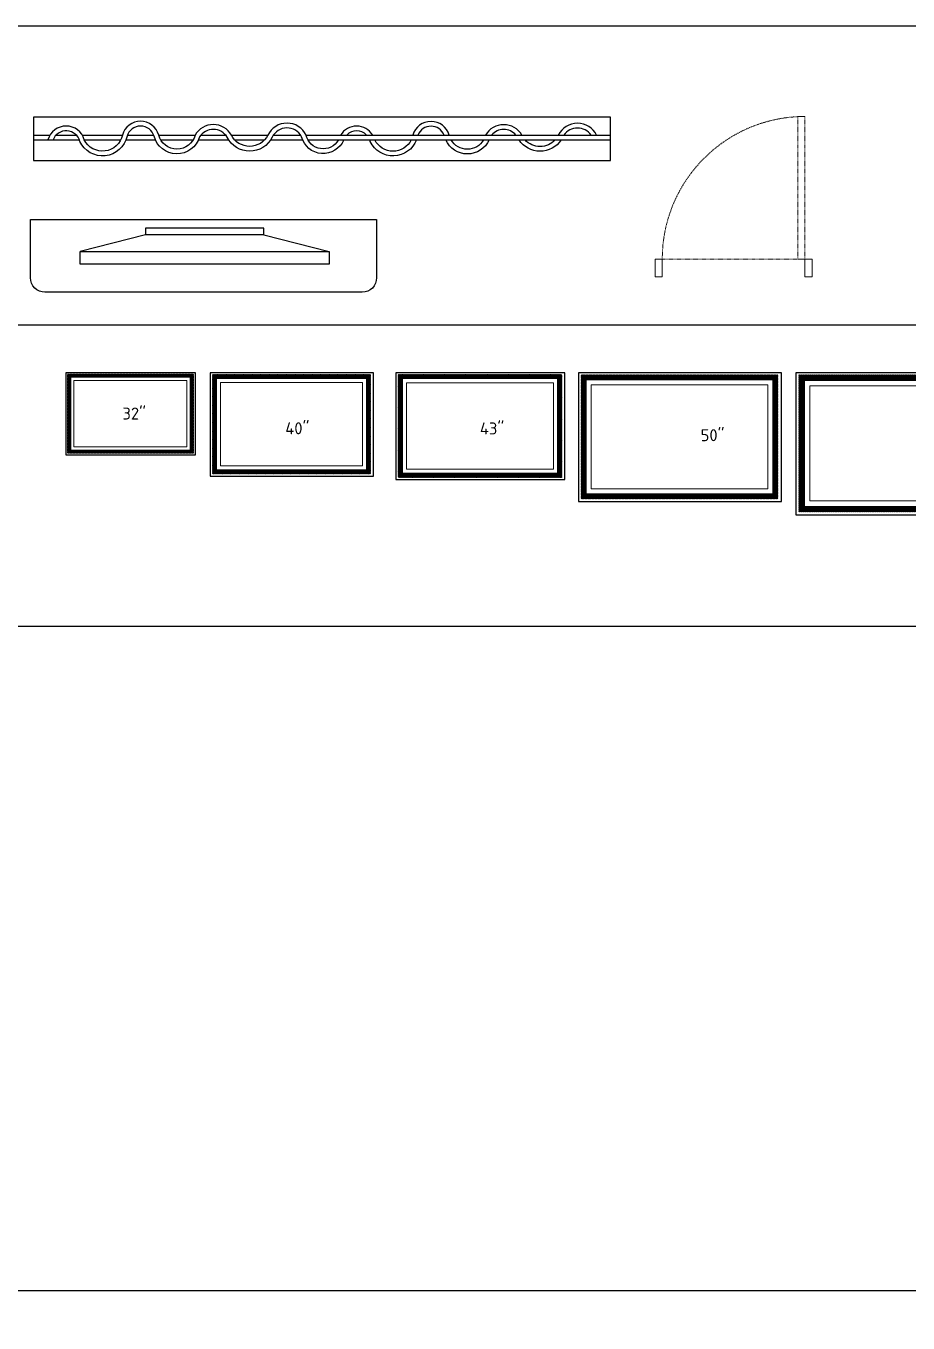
# Model space of a CAD drawing. Header units: inches. Extents: x -10949 to -5554, y -8625 to -6596.
# Drawn here: x -6758.2 to -6574.6, y -7823.1 to -7553.3 of the extents above; entities that cross this region are included whole.
import ezdxf

# ---------------------------------------------------------------- set-up
doc = ezdxf.new("R2010")
doc.units = ezdxf.units.IN
for name, pattern in [('AUDIT_D_060311083008-3', [0]), ('DASHED2', [0.375, 0.25, -0.125]), ('HIDDEN', [0.375, 0.25, -0.125])]:
    doc.linetypes.add(name, pattern=pattern)
for name, color, linetype in [('A-DOOR', 251, 'AUDIT_D_060311083008-3'), ('A-Door-Frame', 1, 'Continuous'), ('A-Door-Swing', 8, 'HIDDEN')]:
    doc.layers.add(name, color=color, linetype=linetype)
doc.layers.add('WALL', color=23, linetype='Continuous', lineweight=15)
doc.styles.get("Standard").update_dxf_attribs({"font": 'isocpeur.ttf'})

# ---------------------------------------------------------------- blocks, each defined once
blk = doc.blocks.new('erh')
at = {"ltscale": 7}
for p, q in [((3599.36, 764.17), (3585.77, 760.72)), ((3623.97, 764.17), (3637.56, 760.72))]:
    blk.add_line(p, q, dxfattribs=at)
for p, q in [((3623.97, 765.54), (3599.36, 765.54)), ((3599.36, 765.54), (3599.36, 764.17)), ((3623.97, 764.17), (3599.36, 764.17)), ((3623.97, 764.17), (3623.97, 765.54))]:
    blk.add_line(p, q)
blk.add_lwpolyline([(3585.77, 760.72), (3637.56, 760.72), (3637.56, 758.04), (3585.77, 758.04)], close=True, dxfattribs=at)
blk = doc.blocks.new('gjj')
at = {"layer": 'WALL', "ltscale": 0.1}
h = blk.add_hatch(dxfattribs=at)
h.set_pattern_fill('ANSI31', scale=0.736604)
h.set_pattern_definition([(45, (-20692.96799, 13986.68918), (-0.06510723097, 0.06510723097), [])])
h.paths.add_polyline_path([(7504.88, 2140.44), (7461.28, 2140.44), (7461.28, 2112.98), (7504.88, 2112.98)])
h.paths.add_polyline_path([(7503.78, 2139.34), (7503.78, 2114.09), (7462.39, 2114.09), (7462.39, 2139.34)], flags=16)
at = {"color": 7}
blk.add_lwpolyline([(7505.68, 2140.89), (7460.68, 2140.89), (7460.68, 2112.39), (7505.68, 2112.39)], close=True, dxfattribs=at)
at = {"layer": 'WALL', "color": 7, "ltscale": 0.1}
for points in [[(7462.39, 2139.34), (7503.78, 2139.34), (7503.78, 2114.09), (7462.39, 2114.09)], [(7463.49, 2138.23), (7502.67, 2138.23), (7502.67, 2115.19), (7463.49, 2115.19)]]:
    blk.add_lwpolyline(points, close=True, dxfattribs=at)
blk = doc.blocks.new('rrwtr')
at = {"xscale": 0.5603806063608664, "yscale": 0.5603806063608664, "zscale": 0.5603806063608664}
blk.add_blockref('gjj', (2821.22, 274.93), dxfattribs=at)
blk = doc.blocks.new('*U25')
at = {"layer": 'A-Door-Frame', "lineweight": 5}
for p, q in [((0, -100), (0, 0)), ((890, -100), (890, 0))]:
    blk.add_line(p, q, dxfattribs=at)
for points in [[(0, -100), (40, -100), (40, 0), (0, 0)], [(890, -100), (850, -100), (850, 0), (890, 0)]]:
    blk.add_lwpolyline(points, dxfattribs=at)
at = {"layer": 'A-Door-Swing', "linetype": 'DASHED2', "lineweight": 5}
blk.add_line((47.2, 0), (857.2, 0), dxfattribs=at)
blk.add_lwpolyline([(40, 0), (40, 810), (80, 810), (80, 0)], close=True, dxfattribs=at)
blk.add_arc((40, 0), 810, 360, 90, dxfattribs=at)

msp = doc.modelspace()

# ---------------------------------------------------------------- linework, layer by layer
for p, q in [((-6756.57, -7572.25), (-6756.57, -7581.25)), ((-6636.57, -7572.25), (-6756.57, -7572.25)), ((-6636.57, -7581.25), (-6636.57, -7572.25)), ((-6756.57, -7581.25), (-6636.57, -7581.25)), ((-7116.64, -7816.34), (-6131.78, -7816.34))]:
    msp.add_line(p, q)
at = {"color": 18, "true_color": 0x000000}
for p, q in [((-6756.57, -7575.97), (-6753.15, -7575.97)), ((-6756.57, -7576.97), (-6747.06, -7576.97)), ((-6751.89, -7575.97), (-6747.7, -7575.97)), ((-6746.44, -7575.97), (-6738.11, -7575.97)), ((-6746.01, -7576.97), (-6738.45, -7576.97)), ((-6737.36, -7576.97), (-6731.25, -7576.97)), ((-6737.05, -7575.97), (-6731.6, -7575.97)), ((-6730.54, -7575.97), (-6722.97, -7575.97)), ((-6730.12, -7576.97), (-6723.39, -7576.97)), ((-6722.27, -7576.97), (-6715.99, -7576.97)), ((-6721.75, -7575.97), (-6716.63, -7575.97)), ((-6715.41, -7575.97), (-6707.84, -7575.97)), ((-6714.72, -7576.97), (-6708.52, -7576.97)), ((-6707.26, -7576.97), (-6700.59, -7576.97)), ((-6706.68, -7575.97), (-6701.02, -7575.97)), ((-6699.86, -7575.97), (-6636.57, -7575.97)), ((-6699.49, -7576.97), (-6636.57, -7576.97))]:
    msp.add_line(p, q, dxfattribs=at)
for points in [[(-7116.64, -7553.27), (-5553.9, -7553.27), (-5553.9, -8591.05), (-7116.64, -8591.05)], [(-6153.81, -7678.23), (-6761.27, -7678.23), (-6761.27, -7615.48), (-6153.81, -7615.48)]]:
    msp.add_lwpolyline(points, close=True)
for points in [[(-6693.14, -7576.97, -0.693123), (-6699.86, -7575.97, 0.622183), (-6707.84, -7575.97, -0.62429), (-6715.41, -7575.97, 0.575597), (-6722.97, -7575.97, -0.770982), (-6730.54, -7575.97, 0.755658), (-6738.11, -7575.97, -0.713448), (-6746.02, -7576.95, 0.755658), (-6753.58, -7576.95)], [(-6692.04, -7576.97, -0.725542), (-6700.81, -7576.31, 0.611164), (-6706.94, -7576.41, -0.621512), (-6716.29, -7576.44, 0.560841), (-6722.05, -7576.37, -0.75787), (-6731.51, -7576.23, 0.750536), (-6737.14, -7576.21, -0.717944), (-6746.96, -7577.29, 0.730759), (-6752.53, -7576.97, 0.730759)], [(-6686.02, -7575.97, 0.556253), (-6692.7, -7575.97)], [(-6687.29, -7575.97, 0.414065), (-6691.43, -7575.97)], [(-6670.11, -7575.99, 0.755658), (-6677.67, -7575.99)], [(-6671.17, -7575.97, 0.675568), (-6676.61, -7575.97, 0.675568)], [(-6654.97, -7575.99, 0.575597), (-6662.54, -7575.99)], [(-6656.21, -7575.97, 0.454757), (-6661.3, -7575.97, 0.454757)], [(-6639.43, -7575.99, 0.622183), (-6647.4, -7575.99)], [(-6640.6, -7575.97, 0.518604), (-6646.23, -7575.97, 0.518604)], [(-6692.09, -7576.97, 0.001894), (-6692.1, -7576.99)], [(-6676.92, -7576.97, -0.663582), (-6686.52, -7577.31, 0.031251), (-6686.63, -7576.97)], [(-6678.01, -7576.97, -0.62429), (-6685.58, -7576.97)], [(-6661.82, -7576.97, -0.653175), (-6670.82, -7576.97)], [(-6662.94, -7576.97, -0.573829), (-6669.7, -7576.97)], [(-6646.81, -7576.97, -0.544425), (-6655.57, -7576.97)], [(-6648.06, -7576.97, -0.443278), (-6654.31, -7576.97)]]:
    msp.add_lwpolyline(points, format="xyb", dxfattribs=at)
at = {"ltscale": 7}
msp.add_lwpolyline([(-6757.21, -7593.55), (-6685.21, -7593.55), (-6685.21, -7605.67, -0.414214), (-6688.21, -7608.67), (-6754.21, -7608.67, -0.414214), (-6757.21, -7605.67)], format="xyb", close=True, dxfattribs=at)

# ---------------------------------------------------------------- block references
msp.add_blockref('erh', (-10332.66, -8360.89))
for p, xscale, yscale, zscale in [((-14250.5, -9205.06), 1.071206464666199, 1.071206464666199, 1.071206464666199), ((-16152.87, -9612.03), 1.347183871299961, 1.347183871299961, 1.347183871299961), ((-16433.09, -9679.19), 1.392724649845384, 1.392724649845384, 1.392724649845384), ((-18372.29, -10095.59), 1.675094282875104, 1.675094282875104, 1.675094282875104), ((-19560.88, -10355.43), 1.851303783313625, 1.851303783313625, 1.851303783313625)]:
    msp.add_blockref('rrwtr', p, dxfattribs=dict(xscale=xscale, yscale=yscale, zscale=zscale))
at = {"layer": 'A-DOOR', "lineweight": 5, "xscale": -0.03666666666666651, "yscale": 0.03666666666666651, "zscale": 0.03666666666666651}
msp.add_blockref('*U25', (-6594.61, -7601.8), dxfattribs=at)

# ---------------------------------------------------------------- texts
at = {"char_height": 2.5, "attachment_point": 1}
for s, width, insert in [('32"', 6.3239, (-6738.09, -7632.66)), ('40"', 8.2591, (-6704.21, -7635.73)), ('43" ', 17.4762, (-6663.72, -7635.77)), ('50"', 12.1437, (-6617.79, -7637.16))]:
    msp.add_mtext_dynamic_manual_height_columns(s, width=width, gutter_width=12.5, heights=[0], dxfattribs=dict(at, insert=insert))

doc.saveas('drawing.dxf')
